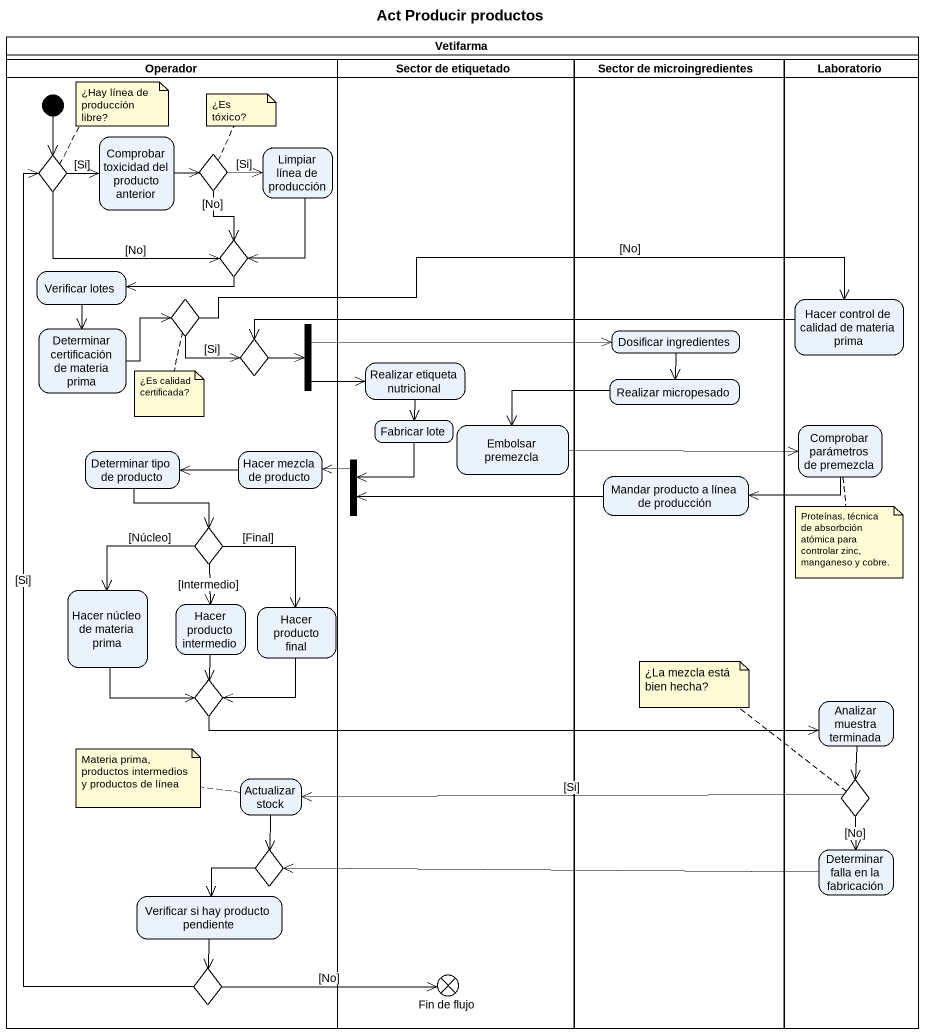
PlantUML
@startuml
title Act Producir productos
hide empty description
state Vetifarma <<partition>> {
  state Operador <<partition>> {
    state choice1 <<choice>>
    state "Comprobar toxicidad del producto anterior" as Comprobar_toxicidad_del
    state choice2 <<choice>>
    state "Limpiar línea de producción" as Limpiar_línea_de_producción
    state choice3 <<choice>>
    state "Verificar lotes" as Verificar_lotes
    state choice4 <<choice>>
    state "Determinar certificación de materia prima" as Determinar_certificación_de
    state choice5 <<choice>>
    state fork1 <<fork>>
    state "Determinar tipo de producto" as Determinar_tipo_de_producto
    state "Hacer mezcla de producto" as Hacer_mezcla_de_producto
    state choice6 <<choice>>
    state "Hacer núcleo de materia prima" as Hacer_núcleo_de_materia
    state "Hacer producto intermedio" as Hacer_producto_intermedio
    state "Hacer producto final" as Hacer_producto_final
    state choice7 <<choice>>
    state "Actualizar stock" as Actualizar_stock
    state choice9 <<choice>>
    state "Verificar si hay producto pendiente" as Verificar_si_hay_producto
    state choice10 <<choice>>
    [*] --> choice1
  }
  state "Sector de etiquetado" as Sector_de_etiquetado <<partition>> {
    state "Realizar etiqueta nutricional" as Realizar_etiqueta
    state "Fabricar lote" as Fabricar_lote
    state "Embolsar premezcla" as Embolsar_premezcla
    state fork2 <<join>>
    state "Fin de flujo" as Fin_de_flujo <<end>>
  }
  state "Sector de microingredientes" as Sector_de_microingredientes <<partition>> {
    state "Dosificar ingredientes" as Dosificar_ingredientes
    state "Realizar micropesado" as Realizar_micropesado
    state "Mandar producto a línea de producción" as Mandar_producto_a_línea_de
  }
  state Laboratorio <<partition>> {
    state "Hacer control de calidad de materia prima" as Hacer_control_de_calidad_de
    state "Comprobar parámetros de premezcla" as Comprobar_parámetros_de
    state "Analizar muestra terminada" as Analizar_muestra_terminada
    state choice8 <<choice>>
    state "Determinar falla en la fabricación" as Determinar_falla_en_la
  }
}
choice1 -right-> Comprobar_toxicidad_del : [Si]
choice1 -right-> choice3 : [No]
Comprobar_toxicidad_del -right-> choice2
choice2 -right-> Limpiar_línea_de_producción : [Si]
choice2 --> choice3 : [No]
Limpiar_línea_de_producción --> choice3
choice3 -left-> Verificar_lotes
Verificar_lotes --> Determinar_certificación_de
choice4 -right-> Hacer_control_de_calidad_de : [No]
choice4 -right-> choice5 : [Si]
Hacer_control_de_calidad_de -left-> choice5
Determinar_certificación_de -right-> choice4
choice5 -right-> fork1
fork1 -right-> Dosificar_ingredientes
fork1 -right-> Realizar_etiqueta
Dosificar_ingredientes --> Realizar_micropesado
Realizar_etiqueta --> Fabricar_lote
Realizar_micropesado -left-> Embolsar_premezcla
Fabricar_lote --> fork2
Embolsar_premezcla -right-> Comprobar_parámetros_de
Comprobar_parámetros_de -left-> Mandar_producto_a_línea_de
Determinar_tipo_de_producto --> choice6
Hacer_mezcla_de_producto -left-> Determinar_tipo_de_producto
fork2 -left-> Hacer_mezcla_de_producto
Mandar_producto_a_línea_de -left-> fork2
choice6 --> Hacer_núcleo_de_materia : [Núcleo]
choice6 --> Hacer_producto_intermedio : [Intermedio]
choice6 --> Hacer_producto_final : [Final]
Hacer_núcleo_de_materia --> choice7
Hacer_producto_intermedio --> choice7
Hacer_producto_final --> choice7
choice7 -right-> Analizar_muestra_terminada
Analizar_muestra_terminada --> choice8
Actualizar_stock --> choice9
choice8 -left-> Actualizar_stock : [Si]
choice8 --> Determinar_falla_en_la : [No]
choice9 --> Verificar_si_hay_producto
Determinar_falla_en_la -left-> choice9
Verificar_si_hay_producto --> choice10
choice10 -up-> choice1 : [Si]
choice10 -right-> Fin_de_flujo : [No]
note top of choice1 : ¿Hay línea de producción libre?
note top of choice2 : ¿Es tóxico?
note bottom of choice4 : ¿Es calidad certificada?
note bottom of Comprobar_parámetros_de : Proteínas, técnica de absorbción atómica para controlar zinc, manganeso y cobre.
note top of choice8 : ¿La mezcla está bien hecha?
note left of Actualizar_stock : Materia prima, productos intermedios y productos de línea
@enduml
